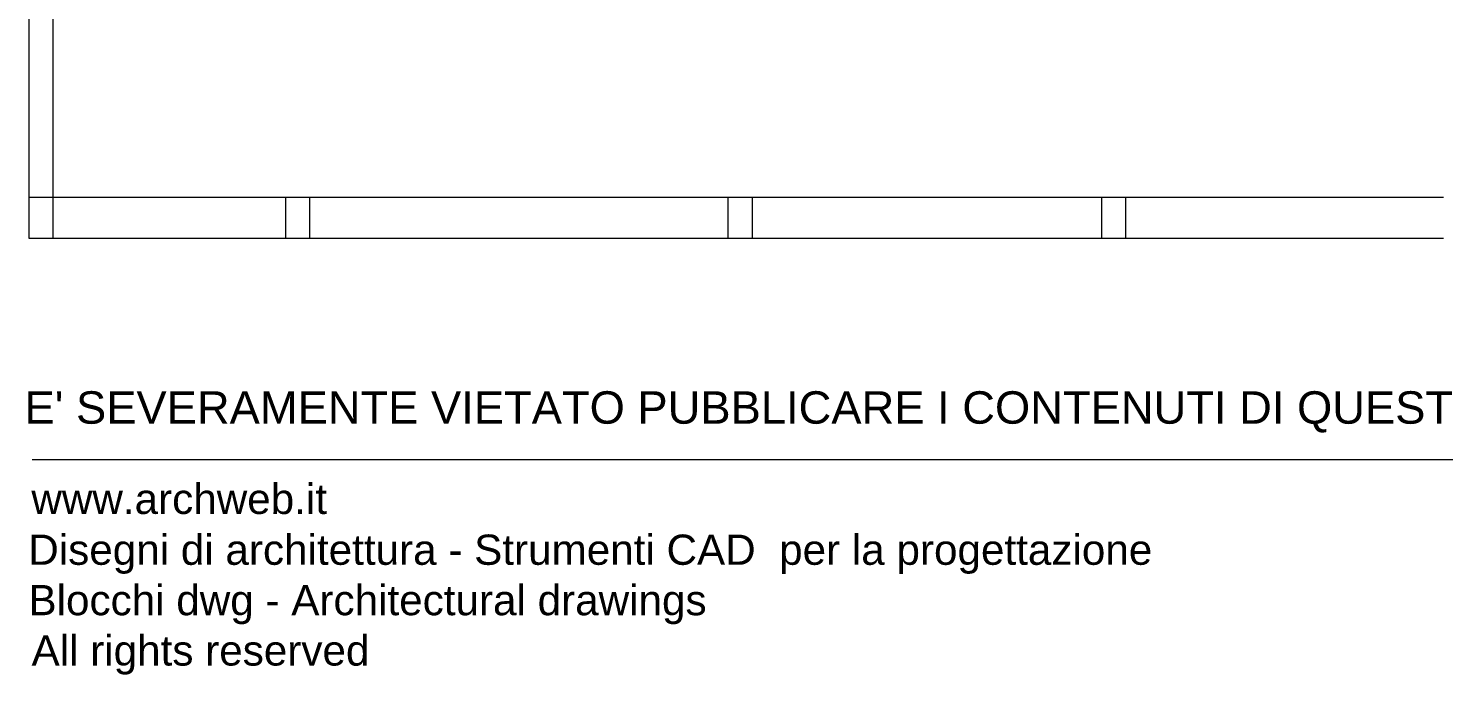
# Model space of a CAD drawing. Header units: millimetres. Extents: x 310.7 to 354.9, y 161.6 to 181.8.
# Drawn here: x 310.79 to 328.16, y 161.6 to 169.54 of the extents above; entities that cross this region are included whole.
import ezdxf

# ---------------------------------------------------------------- set-up
doc = ezdxf.new("R2010")
doc.units = ezdxf.units.MM
for name, color, linetype, lineweight in [('PROIEZIONI - projections', 145, 'Continuous', 13), ('STRUTTURA - structure', 7, 'Continuous', 20), ('www.archweb.it - All rights reserved', 2, 'Continuous', 5)]:
    doc.layers.add(name, color=color, linetype=linetype, lineweight=lineweight)
doc.styles.get("Standard").update_dxf_attribs({"font": 'arial.ttf'})

msp = doc.modelspace()

# ---------------------------------------------------------------- linework, layer by layer
at = {"layer": 'PROIEZIONI - projections'}
for p, q in [((310.798, 169.837, 0.3), (310.798, 167.459, 0.3)), ((311.098, 167.459, 0.3), (311.098, 169.837, 0.3)), ((313.948, 167.459, 0.3), (311.098, 167.459, 0.3)), ((319.379, 167.459, 0.3), (314.248, 167.459, 0.3)), ((323.964, 167.459, 0.3), (319.679, 167.459, 0.3)), ((328.164, 167.459, 0.3), (324.264, 167.459, 0.3)), ((311.098, 166.959, 0.3), (313.948, 166.959, 0.3)), ((314.248, 166.959, 0.3), (319.379, 166.959, 0.3)), ((319.679, 166.959, 0.3), (323.964, 166.959, 0.3)), ((324.264, 166.959, 0.3), (328.164, 166.959, 0.3))]:
    msp.add_line(p, q, dxfattribs=at)
at = {"layer": 'STRUTTURA - structure'}
for points, elevation in [([(311.098, 167.459), (310.798, 167.459), (310.798, 166.959), (311.098, 166.959)], 0.3), ([(314.248, 167.459), (313.948, 167.459), (313.948, 166.959), (314.248, 166.959)], 0.3), ([(319.679, 167.459), (319.379, 167.459), (319.379, 166.959), (319.679, 166.959)], 1.06), ([(319.679, 167.459), (319.379, 167.459), (319.379, 166.959), (319.679, 166.959)], 1.06), ([(324.264, 167.459), (323.964, 167.459), (323.964, 166.959), (324.264, 166.959)], 0.68)]:
    msp.add_lwpolyline(points, close=True, dxfattribs=dict(at, elevation=elevation))
at = {"layer": 'www.archweb.it - All rights reserved', "color": 253}
msp.add_line((310.841, 164.243, 0.3), (354.844, 164.243, 0.3), dxfattribs=at)

# ---------------------------------------------------------------- texts
at = {"layer": 'www.archweb.it - All rights reserved', "color": 7}
msp.add_text("E' SEVERAMENTE VIETATO PUBBLICARE I CONTENUTI DI QUESTO FILE SU ALTRI SITI WEB", height=0.39813, dxfattribs=at).set_placement((310.746, 164.682, 0.3))
at = {"layer": 'www.archweb.it - All rights reserved', "color": 251}
for s, p in [('www.archweb.it', (310.83, 163.574, 0.3)), ('Disegni di architettura - Strumenti CAD  per la progettazione', (310.792, 162.95, 0.3)), ('Blocchi dwg - Architectural drawings', (310.794, 162.331, 0.3)), ('All rights reserved', (310.832, 161.713, 0.3))]:
    msp.add_text(s, height=0.37098, dxfattribs=at).set_placement(p)

doc.saveas('drawing.dxf')
